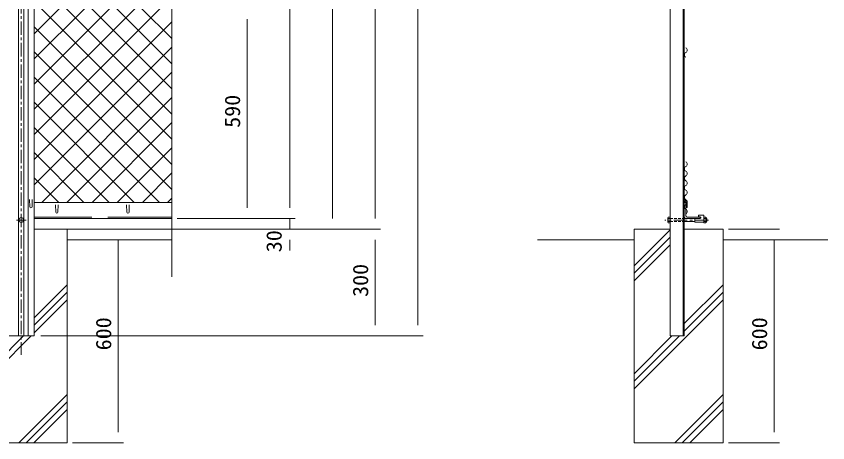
# Model space of a CAD drawing. Units: millimetres, scale not verified. Extents: x -4455 to 4455, y -3150 to 3150.
# Drawn here: x -1440 to 842, y -879 to 319 of the extents above; entities that cross this region are included whole.
import ezdxf
from ezdxf.enums import TextEntityAlignment as Align

# ---------------------------------------------------------------- set-up
doc = ezdxf.new("R2010")
doc.units = ezdxf.units.MM
doc.header["$LTSCALE"] = 30
for name, pattern in [('DASHED', [7.5, 6, -1.5]), ('USER1', [2, 1.25, -0.25, 0.25, -0.25]), ('USER2', [0.375, 0.25, -0.125])]:
    doc.linetypes.add(name, pattern=pattern)
for name, color, linetype, lineweight in [('0-0_1部材', 3, 'Continuous', 18), ('0-1_5寸法', 1, 'Continuous', 18), ('0-3_8部品', 3, 'Continuous', 18), ('0-4_4基礎', 4, 'Continuous', 18), ('0-5_2網', 4, 'Continuous', 18), ('0-6_AMI', 3, 'Continuous', 18), ('0-A_中心線', 1, 'USER1', 18), ('0-D_GL', 7, 'Continuous', 9), ('0-E_0', 3, 'Continuous', 18)]:
    doc.layers.add(name, color=color, linetype=linetype, lineweight=lineweight)
doc.styles.add('ＭＳ ゴシック', font='')
doc.styles.get('ＭＳ ゴシック').set_extended_font_data('MS Gothic')

msp = doc.modelspace()

# ---------------------------------------------------------------- linework, layer by layer
at = {"layer": '0-0_1部材'}
for p, q in [((-1433.01, 2030.67), (-1433.01, -579.33)), ((-1418.01, 2030.67), (-1418.01, -579.33)), ((-1406.51, 2030.67), (-1406.51, -579.33)), ((-1329.26, -210.83), (-1328.51, -231.33)), ((-1321.76, -210.83), (-1322.51, -231.33)), ((-1129.26, -210.83), (-1128.51, -231.33)), ((-1121.76, -210.83), (-1122.51, -231.33))]:
    msp.add_line(p, q, dxfattribs=at)
at = {"layer": '0-0_1部材', "color": 7, "lineweight": 9}
for p, q in [((-1389.01, 2030.67), (-1389.01, -579.33)), ((398.22, 2030.67), (398.22, -579.33)), ((434.72, 2030.67), (434.72, -579.33)), ((438.22, 2030.67), (438.22, 20.67)), ((438.22, 1580.67), (438.22, -579.33)), ((-1002.19, -204.33), (-1389.01, -204.33)), ((438.22, -196.32), (446.6, -202.79)), ((438.22, -200.74), (443.1, -204.51)), ((438.22, -204.33), (438.22, -244.33)), ((438.22, -204.33), (439.22, -204.33)), ((443.1, -218.18), (443.1, -204.51)), ((446.6, -218.18), (446.6, -202.79)), ((442.22, -207.33), (442.22, -240.83)), ((446.6, -218.18), (443.1, -218.18)), ((-1002.19, -249.33), (-1389.01, -249.33)), ((446.72, -245.33), (480.22, -245.33))]:
    msp.add_line(p, q, dxfattribs=at)
at = {"layer": '0-0_1部材', "color": 4}
msp.add_line((-1002.19, -413.12), (-1002.19, 587.47), dxfattribs=at)
at = {"layer": '0-0_1部材', "color": 1, "linetype": 'DASHED'}
msp.add_line((-1002.19, -245.33), (-1389.01, -245.33), dxfattribs=at)
at = {"layer": '0-0_1部材', "color": 7, "lineweight": 9}
msp.add_lwpolyline([(443.22, -249.33), (483.22, -249.33), (483.22, -248.33)], dxfattribs=at)
for centre, radius, start, end in [((439.22, -207.33), 3, 0, 90), ((443.22, -244.33), 5, 180, 270), ((446.72, -240.83), 4.5, 180, 270), ((480.22, -248.33), 3, 0, 90)]:
    msp.add_arc(centre, radius, start, end, dxfattribs=at)
at = {"layer": '0-0_1部材'}
for centre in [(-1325.51, -231.33), (-1125.51, -231.33)]:
    msp.add_arc(centre, 3, 180, 0, dxfattribs=at)
at = {"layer": '0-1_5寸法'}
for p, q in [((-430.62, 1950.67), (-430.62, -249.33)), ((-670.62, -219.33), (-670.62, 1490.67)), ((-550.62, 1490.67), (-550.62, -249.33)), ((-790.62, -219.33), (-790.62, 310.67)), ((-670.62, -219.33), (-670.62, -189.33)), ((-987.19, -249.33), (-655.62, -249.33)), ((-987.19, -249.33), (-655.62, -249.33)), ((-987.19, -249.33), (-775.62, -249.33)), ((-670.62, -249.33), (-670.62, -279.33)), ((-1299.41, -279.33), (-415.62, -279.33)), ((-1281.56, -279.33), (-415.62, -279.33)), ((-1281.56, -279.33), (-1137.94, -279.33)), ((-987.19, -279.33), (-535.62, -279.33)), ((-987.19, -279.33), (-655.62, -279.33)), ((562.17, -279.33), (705.78, -279.33)), ((-1152.94, -309.33), (-1152.94, -849.33)), ((-670.62, -309.33), (-670.62, -339.33)), ((-430.62, -309.33), (-430.62, -549.33)), ((690.78, -309.33), (690.78, -849.33)), ((-1370.86, -579.33), (-415.62, -579.33)), ((-1281.56, -879.33), (-1137.94, -879.33)), ((562.17, -879.33), (705.78, -879.33))]:
    msp.add_line(p, q, dxfattribs=at)
at = {"layer": '0-3_8部品'}
for p, q in [((391.82, -247.86), (392.93, -245.94)), ((392.51, -249.78), (398.22, -249.78)), ((438.22, -249.78), (468.03, -249.78)), ((468.03, -249.61), (482.78, -249.61)), ((468.03, -260.11), (468.03, -249.61)), ((478.03, -240.11), (493.03, -240.11)), ((478.03, -245.11), (478.03, -240.11)), ((478.03, -245.11), (482.78, -245.11)), ((493.03, -260.11), (493.03, -240.11)), ((493.03, -245.94), (493.03, -261.62)), ((498.32, -245.94), (493.03, -245.94)), ((498.74, -249.78), (493.03, -249.78)), ((499.43, -247.86), (498.32, -245.94)), ((499.43, -247.86), (499.43, -259.7)), ((392.51, -257.78), (398.22, -257.78)), ((392.93, -261.62), (398.22, -261.62)), ((438.22, -257.78), (468.03, -257.78)), ((468.03, -260.11), (493.03, -260.11)), ((498.74, -257.78), (493.03, -257.78))]:
    msp.add_line(p, q, dxfattribs=at)
at = {"layer": '0-3_8部品', "linetype": 'USER2'}
for p, q in [((398.22, -249.78), (438.22, -249.78)), ((398.22, -257.78), (438.22, -257.78))]:
    msp.add_line(p, q, dxfattribs=at)
at = {"layer": '0-3_8部品', "color": 1, "linetype": 'USER1'}
for p, q in [((-1438.94, -253.78), (-1412.06, -253.78)), ((506.45, -253.78), (383.17, -253.78))]:
    msp.add_line(p, q, dxfattribs=at)
at = {"layer": '0-3_8部品'}
for points in [[(391.82, -247.86), (391.82, -259.7), (392.93, -261.62)], [(392.93, -245.94), (398.22, -245.94), (398.22, -261.62)], [(499.43, -259.7), (498.32, -261.62), (493.03, -261.62)]]:
    msp.add_lwpolyline(points, dxfattribs=at)
msp.add_circle((-1425.51, -253.78), 6.8, dxfattribs=at)
for centre, radius, start, end in [((394.85, -247.86), 3.03, 180, 219.3382), ((403.82, -253.78), 12, 160.52878, 199.47122), ((482.78, -247.36), 2.25, 270, 90), ((496.4, -247.86), 3.03, 320.6618, 0), ((487.43, -253.78), 12, 340.52878, 19.47122), ((496.27, -253.78), 6.71, 298.05542, 61.94458), ((394.85, -259.7), 3.03, 140.6618, 180), ((496.4, -259.7), 3.03, 0, 39.3382)]:
    msp.add_arc(centre, radius, start, end, dxfattribs=at)
at = {"layer": '0-4_4基礎', "color": 7, "lineweight": 9}
for p, q in [((-1389.01, -279.33), (-1296.56, -279.33)), ((-1296.56, -879.33), (-1296.56, -279.33)), ((297.17, -879.33), (297.17, -279.33)), ((297.17, -279.33), (398.22, -279.33)), ((438.22, -279.33), (547.17, -279.33)), ((547.17, -879.33), (547.17, -279.33)), ((-1546.56, -879.33), (-1296.56, -879.33)), ((297.17, -879.33), (547.17, -879.33))]:
    msp.add_line(p, q, dxfattribs=at)
at = {"layer": '0-4_4基礎'}
for p, q in [((297.17, -382.11), (398.22, -281.06)), ((297.17, -403.32), (398.22, -302.27)), ((297.17, -424.53), (398.22, -323.48)), ((-1389.01, -528.02), (-1296.56, -435.57)), ((438.22, -544.52), (547.17, -435.57)), ((-1389.01, -549.23), (-1296.56, -456.78)), ((-1389.01, -570.44), (-1296.56, -477.99)), ((297.17, -727.99), (547.17, -477.99)), ((438.22, -565.73), (547.17, -456.78)), ((-1546.56, -727.99), (-1397.9, -579.33)), ((-1546.56, -706.78), (-1419.11, -579.33)), ((297.17, -706.78), (424.62, -579.33)), ((297.17, -685.57), (403.4, -579.33)), ((-1432.5, -879.33), (-1296.56, -743.39)), ((411.23, -879.33), (547.17, -743.39)), ((-1411.29, -879.33), (-1296.56, -764.6)), ((432.44, -879.33), (547.17, -764.6)), ((-1390.08, -879.33), (-1296.56, -785.81)), ((453.65, -879.33), (547.17, -785.81))]:
    msp.add_line(p, q, dxfattribs=at)
at = {"layer": '0-5_2網', "color": 1}
for p, q in [((-310.62, -549.33), (-310.62, 2000.67)), ((-1370.86, -579.33), (-295.62, -579.33))]:
    msp.add_line(p, q, dxfattribs=at)
at = {"layer": '0-5_2網'}
for p, q in [((-1389.01, 198.77), (-1247.11, 340.67)), ((-1389.01, 128.06), (-1176.4, 340.67)), ((-1389.01, 57.35), (-1105.69, 340.67)), ((-1389.01, -13.36), (-1034.98, 340.67)), ((-1002.19, -27.08), (-1369.94, 340.67)), ((-1002.19, 43.63), (-1299.23, 340.67)), ((-1002.19, 114.34), (-1228.52, 340.67)), ((-1002.19, 185.05), (-1157.81, 340.67)), ((-1002.19, 255.76), (-1087.1, 340.67)), ((-1389.01, -84.07), (-1002.19, 302.75)), ((-1002.19, -97.79), (-1389.01, 289.02)), ((-1389.01, -154.78), (-1002.19, 232.04)), ((-1002.19, -168.5), (-1389.01, 218.31)), ((-1367.85, -204.33), (-1002.19, 161.32)), ((-1037.07, -204.33), (-1389.01, 147.6)), ((-1107.78, -204.33), (-1389.01, 76.89)), ((-1297.14, -204.33), (-1002.19, 90.61)), ((-1178.49, -204.33), (-1389.01, 6.18)), ((-1226.43, -204.33), (-1002.19, 19.9)), ((-1249.2, -204.33), (-1389.01, -64.53)), ((-1155.72, -204.33), (-1002.19, -50.81)), ((-1319.91, -204.33), (-1389.01, -135.24)), ((-1085.01, -204.33), (-1002.19, -121.52)), ((-1014.3, -204.33), (-1002.19, -192.23))]:
    msp.add_line(p, q, dxfattribs=at)
msp.add_lwpolyline([(-1389.01, 269.48), (-1317.82, 340.67), (-997.35, 661.14)], dxfattribs=at)
at = {"layer": '0-5_2網', "color": 3}
for centre, start, end in [((438.86, 223.37), 298.07249, 61.92751), ((445.98, 210.04), 118.07249, 241.92751)]:
    msp.add_arc(centre, 7.56, start, end, dxfattribs=at)
at = {"layer": '0-6_AMI'}
for centre, start, end in [((438.86, -96.63), 298.07249, 61.92751), ((445.98, -109.96), 118.07249, 241.92751), ((445.98, -136.63), 118.07249, 241.92751), ((438.86, -123.3), 298.07249, 61.92751), ((445.98, -163.3), 118.07249, 241.92751), ((438.86, -149.96), 298.07249, 61.92751), ((438.86, -176.63), 298.07249, 61.92751), ((445.98, -189.96), 118.07249, 241.92751), ((438.86, -203.3), 298.07249, 61.92751), ((445.98, -216.63), 118.07249, 241.92751), ((438.86, -229.96), 298.07249, 61.92751)]:
    msp.add_arc(centre, 7.56, start, end, dxfattribs=at)
at = {"layer": '0-A_中心線'}
msp.add_line((-1425.51, 2043.47), (-1425.51, -632.52), dxfattribs=at)
at = {"layer": '0-D_GL'}
for p, q in [((-1296.56, -309.33), (-1002.19, -309.33)), ((297.17, -309.33), (25.49, -309.33)), ((547.17, -309.33), (841.54, -309.33)), ((-1462.01, -579.33), (-1389.01, -579.33)), ((398.22, -579.33), (438.22, -579.33))]:
    msp.add_line(p, q, dxfattribs=at)
at = {"layer": '0-E_0'}
for p, q in [((-1402.01, -196.31), (-1401.26, -216.81)), ((-1394.51, -196.31), (-1395.26, -216.81))]:
    msp.add_line(p, q, dxfattribs=at)
msp.add_arc((-1398.26, -216.81), 3, 180, 0, dxfattribs=at)

# ---------------------------------------------------------------- texts
at = {"layer": '0-1_5寸法', "color": 3, "style": 'ＭＳ ゴシック', "width": 1.05}
for s, p in [('590', (-797.29, 5.17)), ('30', (-680.47, -344.2)), ('300', (-437.29, -469.83)), ('600', (-1159.62, -619.83)), ('600', (684.11, -619.83))]:
    msp.add_text(s, height=43.33, rotation=90, dxfattribs=at).set_placement(p, align=Align.BOTTOM_LEFT)

doc.saveas('drawing.dxf')
